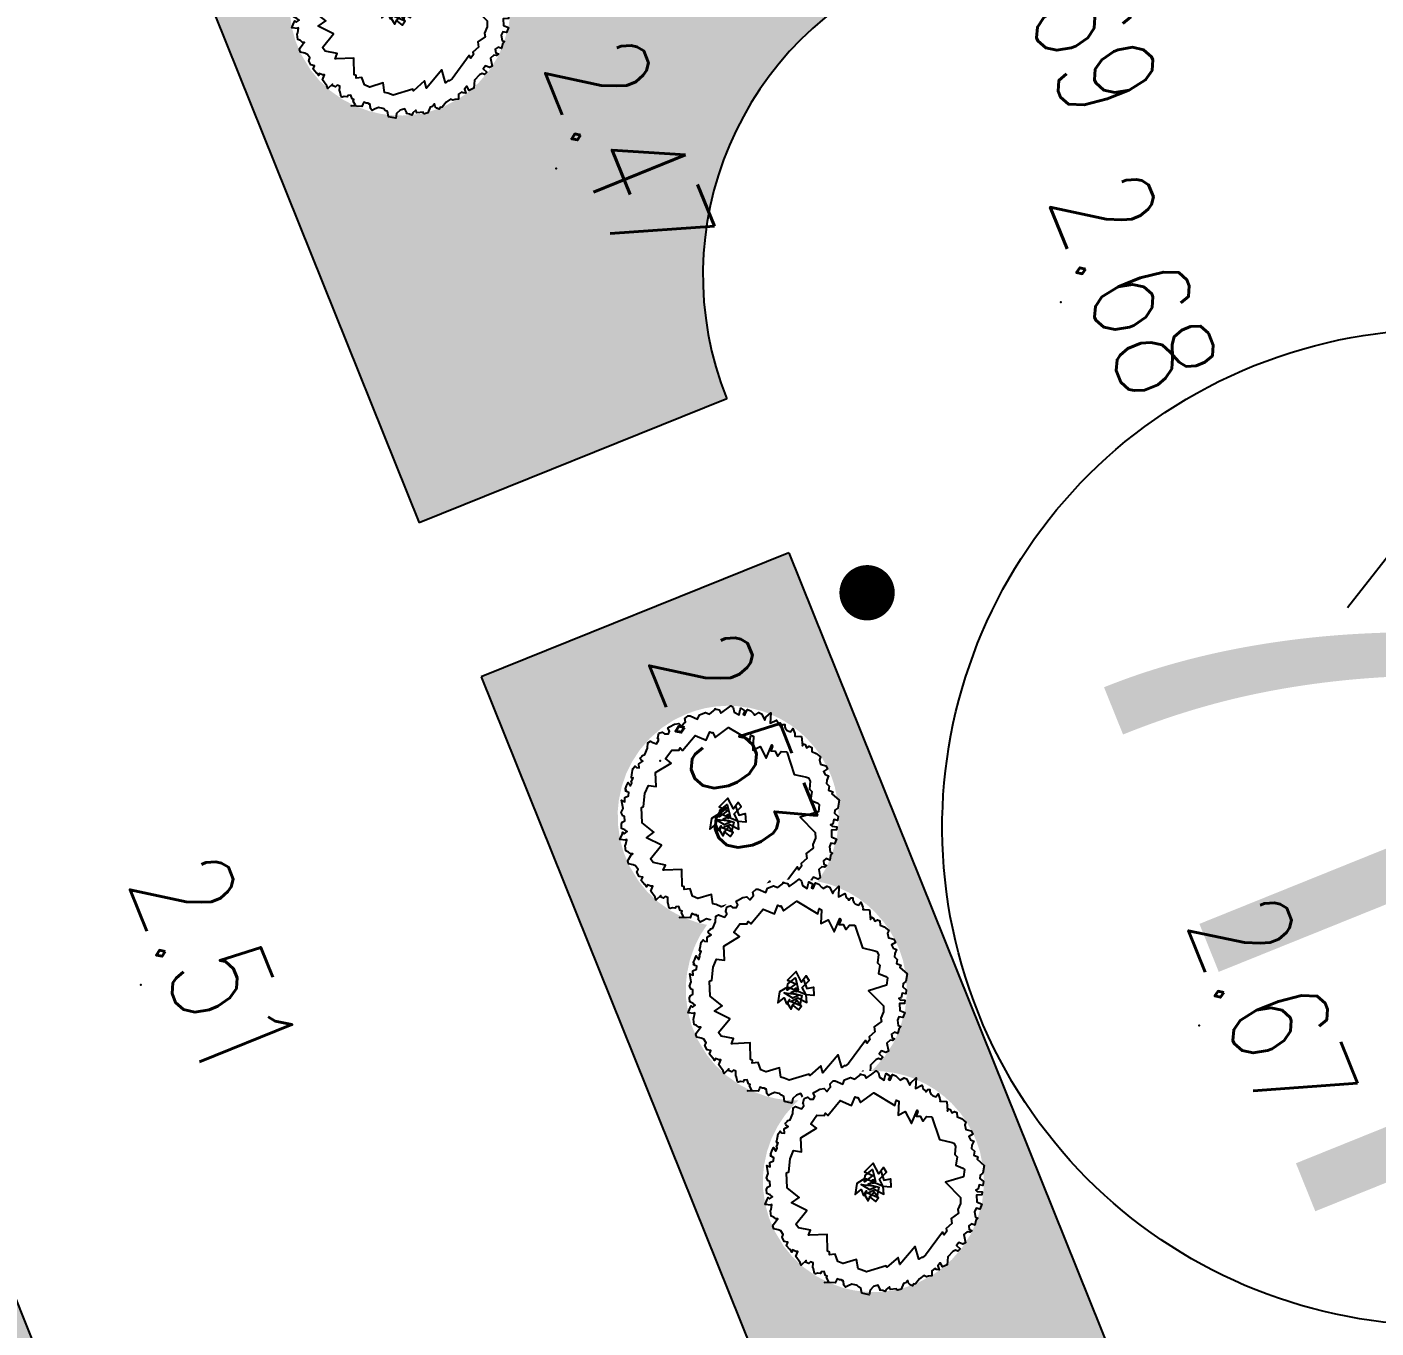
# Model space of a CAD drawing. Header units: millimetres. Extents: x 405522 to 410309, y 2303080 to 2310223.
# Drawn here: x 406999.39 to 407023.79, y 2306485.27 to 2306508.8 of the extents above; entities that cross this region are included whole.
import ezdxf
from ezdxf.enums import TextEntityAlignment as Align
from ezdxf.xclip import XClip

# ---------------------------------------------------------------- set-up
doc = ezdxf.new("R2010")
doc.units = ezdxf.units.MM
doc.header["$LTSCALE"] = 10
doc.header["$MEASUREMENT"] = 0
doc.header["$XCLIPFRAME"] = 0
doc.layers.get('0').update_dxf_attribs({"linetype": 'CONTINUOUS'})
doc.layers.get('Defpoints').update_dxf_attribs({"linetype": 'CONTINUOUS'})
for name, color, linetype in [('2CAY1', 88, 'CONTINUOUS'), ('caodo', 7, 'CONTINUOUS'), ('co', 84, 'CONTINUOUS'), ('DIM', 4, 'CONTINUOUS'), ('Line', 136, 'CONTINUOUS'), ('Other', 9, 'CONTINUOUS'), ('piping', 1, 'CONTINUOUS')]:
    doc.layers.add(name, color=color, linetype=linetype)
doc.layers.add('Bo-co', color=84, linetype='CONTINUOUS', lineweight=18)
doc.styles.add('1', font='VHAVAN_2.TTF')
doc.styles.add('Dien', font='simplex.shx', dxfattribs={"width": 0.75})
doc.styles.add('txt', font='romans.shx', dxfattribs={"height": 0.2})
doc.dimstyles.new('D6.7', dxfattribs={"dimscale": 6.7, "dimtxt": 1.5, "dimasz": 2, "dimexe": 1.5, "dimexo": 0.5, "dimgap": 1, "dimtad": 1, "dimdec": 0, "dimdsep": 46, "dimtxsty": 'Dien', "dimcen": 1, "dimclrd": 256, "dimclre": 256, "dimclrt": 7, "dimaunit": 1, "dimadec": 3, "dimazin": 0, "dimtfac": 1, "dimtdec": 0, "dimtmove": 1, "dimatfit": 0, "dimfxl": 1, "dimtolj": 1, "dimtzin": 0, "dimlwe": -1, "dimarcsym": 0})
pattern_1 = [(21.91894370438083, (407717.7514153625, 2306586.616748105), (0.3920329744667653, 0.91995116522732), [0.1874999999999999, -1.226713563]), (336.9189437043809, (407717.7514153625, 2306586.616748105), (0.3920329745701908, 0.9199511654700196), [0.1874999999999999, -0.8124999999999997]), (66.91894370438082, (407717.7514153625, 2306586.616748105), (-0.9199511654700196, 0.3920329745701908), [0.1874999999999999, -0.8124999999999997])]

# ---------------------------------------------------------------- blocks, each defined once
blk = doc.blocks.new('*D26')
at = {"layer": 'Defpoints', "color": 0, "linetype": 'Continuous'}
for p in [(406742.6619138751, 2306987.542138263), (407088.9799926709, 2306054.36399705), (407050.0361064873, 2306039.911268014)]:
    blk.add_point(p, dxfattribs=at)
at = {"layer": 'DIM'}
for p, q in [((406739.5212196925, 2306986.376574), (406694.2959683287, 2306969.592725042)), ((407085.8392984883, 2306053.198432786), (407040.6140239395, 2306036.414575225))]:
    blk.add_line(p, q, dxfattribs=at)
at = {"layer": 'DIM', "linetype": 'Continuous', "lineweight": -2}
blk.add_line((406708.380307929, 2306960.526641102), (407045.3738494347, 2306052.474044744), dxfattribs=at)
at = {"layer": 'DIM', "linetype": 'Continuous'}
for points in [[(406710.4741040507, 2306961.303683944), (406706.2865118071, 2306959.74959826), (406703.7180508765, 2306973.089417832)], [(407047.4676455563, 2306053.251087586), (407043.2800533128, 2306051.697001902), (407050.0361064873, 2306039.911268014)]]:
    blk.add_solid(points, dxfattribs=at)
at = {"layer": 'DIM', "color": 7, "linetype": 'Continuous', "insert": (406887.8695083207, 2306510.579817844), "char_height": 10.05, "attachment_point": 5, "rotation": 290.3607342621674, "style": 'Dien'}
blk.add_mtext('\\A1;995', dxfattribs=at)
blk = doc.blocks.new('cayduongpho1')
blk.add_wipeout([(-1.6495222243486942, 1.1285817911168756), (-1.747308805320129, 0.9703142030271552), (-1.8530318560676768, 0.748940709693307), (-1.9140756040081872, 0.5753590039858052), (-1.961613823061559, 0.3833209032007483), (-1.9903329413555577, 0.18339462330984801), (-1.9979466283453777, -0.05974798654626268), (-1.9890991824301187, -0.1976035187131382), (-1.9568230060138172, -0.4083622845859862), (-1.9002397089935852, -0.6208204385667928), (-1.833662948406114, -0.7964906227729092), (-1.7402750543530001, -0.9841885548656841), (-1.6376855353979203, -1.1470077268214833), (-1.5286933895630745, -1.288868098526303), (-1.397134712885701, -1.4305928684626834), (-1.2043647798487382, -1.5964836396539077), (-1.0021762425475438, -1.7307660607017423), (-0.742882199682381, -1.857097897982893), (-0.4836386226880702, -1.941005546240437), (-0.23668467732647194, -1.9864621627158), (0.011176118393371922, -2.000632491918924), (0.25130825232750964, -1.9849548247862288), (0.49946350087175395, -1.9375915978602452), (0.6831339041770396, -1.8808008769148992), (0.910350468576343, -1.7820640868616304), (1.1381245112947118, -1.646062517709415), (1.3351155686306144, -1.4908308134173405), (1.5238153832453991, -1.297415844317999), (1.7128041910041636, -1.0352315454587302), (1.8256960034014893, -0.819890220805926), (1.9199777158694133, -0.5647641269634969), (1.9781742416612265, -0.30313853184882555), (2.0007731318321844, -0.041010195141896855), (1.9867956464536474, 0.2387825682977862), (1.9528926439916345, 0.43617060200044566), (1.9056548026305156, 0.6100607223248806), (1.8270194911368929, 0.8156213400153938), (1.755557303479474, 0.9596347681017061), (1.6611720239513088, 1.114881564153646), (1.5355429628783552, 1.2822030403084312), (1.3756296665329888, 1.452232347495615), (1.1573538065955102, 1.6312931184999941), (1.0115946295997786, 1.725338704563459), (0.7500946149644929, 1.8538309452640593), (0.487046585831118, 1.9394285865970033), (0.2004123514588436, 1.989394430790627), (-0.06451819052901898, 1.9982631657842438), (-0.4188807921823303, 1.9547321863283011), (-0.7225471539394804, 1.8638045507359982), (-0.9899182860672123, 1.736502185733448), (-1.242190198776289, 1.5658768899400597), (-1.3928353650915273, 1.4334695942113171), (-1.4974491392234546, 1.3237706797644417)]).dxf.layer = '2CAY1'
at = {"layer": '2CAY1'}
for points in [[(-1.84622540383134, 0.6568533102981746), (-1.694374742684886, 0.7393169952556491), (-1.735701188677922, 0.7393169954884797), (-1.735701188677922, 0.7724754705559462), (-1.694374742684886, 0.8220690153539181), (-1.735701188561507, 0.8552274904213846), (-1.735701188445091, 0.9048210354521871), (-1.666983959032223, 0.9379795100539923), (-1.666983959032223, 1.020731529919431), (-1.639352905098349, 1.119918619981036), (-1.584090797463432, 1.119918619748205), (-1.515133297536522, 1.169512165011838), (-1.529068959644064, 1.268987589515746), (-1.487742513651028, 1.318581134546548), (-1.418785013956949, 1.268987589748576), (-1.377218298031949, 1.318581134313717), (-1.377218298381194, 1.384609749773517), (-1.294565406627953, 1.384609749773517), (-1.239543568808585, 1.401333154179156), (-1.211912514991127, 1.467361769638956), (-1.142955015180632, 1.484085174044594), (-1.142955015180632, 1.566837194142863), (-1.101628569653258, 1.566837194142863), (-1.046366461901926, 1.732052899198607), (-0.9084514623973519, 1.765211374266073), (-0.8534296246943995, 1.732052899198607), (-0.7981675169430673, 1.748776303837076), (-0.7707767330575734, 1.831528324168175), (-0.701819233247079, 1.847963393898681), (-0.6878835713723674, 1.781934778904542), (-0.6052306797355413, 1.798369848867878), (-0.5775996258016676, 1.765211374033242), (-0.5639042340917513, 1.798369848867878), (-0.5915352879092097, 1.881121868966147), (-0.5362731800414622, 1.897556938929483), (-0.4949467341648415, 1.814804919064045), (-0.3846627889433876, 1.864398464094847), (-0.3846627885941416, 1.963873888598755), (-0.2880742351990193, 1.963873888831586), (-0.2743788433726877, 1.897556939162314), (-0.2054213436786085, 1.897556938929483), (-0.1227684520417824, 1.947150483960286), (-0.1227684519253671, 1.996744028991088), (-0.06750634429045022, 1.980308959027752), (0.01514654757920653, 1.996744028758258), (0.01514654734637588, 1.930715413764119), (0.07040865533053875, 1.897556938929483), (0.1254304928006604, 1.930715413531289), (0.1254304929170758, 1.980308958794922), (0.1667569385608658, 1.963873888598755), (0.1806926005519927, 1.914280343800783), (0.2496501004789025, 1.881121868966147), (0.3736294376431033, 1.963873888831586), (0.4149558832868934, 1.93071541399695), (0.414955883519724, 1.847963393898681), (0.4839133832138032, 1.831528323702514), (0.5115444369148463, 1.914280343567953), (0.5668065447825938, 1.897556939162314), (0.5668065447825938, 1.847963393898681), (0.6081329904263839, 1.814804919296876), (0.732112328056246, 1.765211374033242), (0.870027327677235, 1.814804919296876), (0.9389848272548988, 1.748776303837076), (0.883722719270736, 1.682459354400635), (0.9526802189648151, 1.666024283971637), (1.007942326832563, 1.715617829235271), (1.02163771877531, 1.666024284437299), (1.021637718542479, 1.632865809137002), (1.076899826526642, 1.599707334535196), (1.159552718163468, 1.632865809137002), (1.187183771980926, 1.583272263873369), (1.21481482568197, 1.550113789504394), (1.21481482568197, 1.516955314436927), (1.2148148259148, 1.500520244473591), (1.297467717435211, 1.450926699209958), (1.407751663122326, 1.417768224375322), (1.421447054832242, 1.401333154411986), (1.421447054599412, 1.384609749773517), (1.463013770757243, 1.384609749773517), (1.463013770757243, 1.335016204509884), (1.449078108766116, 1.301857729908079), (1.407751663122326, 1.268987589515746), (1.463013770873658, 1.252264184644446), (1.490404554409906, 1.219394044717774), (1.600688500097021, 1.219394044484943), (1.642255215789191, 1.169512165011838), (1.642255215789191, 1.153077094582841), (1.642255215789191, 1.153077094582841), (1.628319553798065, 1.136642024386674), (1.683581661898643, 1.037166600115597), (1.642255215905607, 1.004296459723264), (1.642255215905607, 1.004296459723264), (1.642255215905607, 1.004296459723264), (1.710972445551306, 0.9711379848886281), (1.752539161359891, 0.9711379848886281), (1.752539161359891, 0.9215444398578256), (1.766234553186223, 0.8719508950598538), (1.752539161359891, 0.8719508948270231), (1.697277053724974, 0.8056339451577514), (1.752539161709137, 0.7393169952556491), (1.835192052880302, 0.7064468553289771), (1.917844944517128, 0.7228819255251437), (1.945475998334587, 0.5905363606289029), (1.862823106814176, 0.5409428153652698), (1.862823106697761, 0.4913492703344673), (1.848887444823049, 0.4581907957326621), (1.848887444939464, 0.4417557255364954), (1.862823107047006, 0.3590037054382265), (1.917844944517128, 0.3094101606402546), (1.959171390510164, 0.2762516855727881), (1.931780606741086, 0.2266581405419856), (1.917844944866374, 0.2266581407748163), (1.862823106814176, 0.1934996659401804), (1.876518498873338, 0.1770645955111831), (1.862823106814176, 0.1603411908727139), (1.876518498873338, 0.1271827160380781), (1.876518498756923, 0.07758917124010623), (1.904149552807212, 0.07758917124010623), (1.917844944633543, 0.07758917077444494), (1.95917139062658, 0.07758917124010623), (2.028128889854997, -0.1043499386869371), (1.986802444327623, -0.03803298878483474), (1.93178060639184, -0.1043499384541065), (1.904149552574381, -0.1043499389197677), (1.904149552807212, -0.1375084137544036), (1.848887444939464, -0.1871019585523754), (1.876518498640507, -0.2366955035831779), (1.904149552574381, -0.2366955035831779), (1.917844944517128, -0.2862890483811498), (1.945475998567417, -0.3194475236814469), (1.945475998567417, -0.3358825936447829), (1.876518498756923, -0.3854761386755854), (1.876518498756923, -0.3854761386755854), (1.862823106930591, -0.4021995433140546), (1.779929945245385, -0.4353580181486905), (1.779929945478216, -0.4849515634123236), (1.821256391005591, -0.5013866336084902), (1.821256391122006, -0.5509801786392927), (1.821256391005591, -0.5677035830449313), (1.821256391005591, -0.5677035830449313), (1.793865606887266, -0.5677035828121006), (1.904149552807212, -0.6172971280757338), (1.862823106697761, -0.6504556031432003), (1.793865607469343, -0.7660777631681412), (1.697277053608559, -0.7660777631681412), (1.710972445551306, -0.7992362382356077), (1.710972445667721, -0.8655531874392182), (1.752539161127061, -0.8655531874392182), (1.724908107658848, -0.8984233280643821), (1.724908107658848, -0.8984233280643821), (1.724908107426018, -0.9151467327028513), (1.683581661782227, -0.9978987525682896), (1.614624161738902, -0.9978987525682896), (1.62831955391448, -1.063927367562428), (1.573297716211528, -1.130244317697361), (1.518035608576611, -1.13024431746453), (1.476709162350744, -1.196272932458669), (1.476709162350744, -1.196272932458669), (1.476709162583575, -1.245866477722302), (1.476709162583575, -1.245866477722302), (1.490404554642737, -1.32861849758774), (1.449078108649701, -1.361776972189546), (1.421447055065073, -1.361776972422376), (1.338794163195416, -1.345341901993379), (1.297467717435211, -1.32861849758774), (1.297467717435211, -1.32861849758774), (1.311163109261543, -1.361776972189546), (1.297467717435211, -1.411370517220348), (1.297467717435211, -1.460964062251151), (1.297467717435211, -1.460964062251151), (1.2148148259148, -1.510557607281953), (1.187183771980926, -1.510557607281953), (1.104530880460516, -1.527281011920422), (1.10453088011127, -1.543716082116589), (1.118226272403263, -1.543716082116589), (1.145857326104306, -1.642903172178194), (1.049268772592768, -1.642903172178194), (1.007942326716147, -1.642903172411025), (1.021637718658894, -1.610033031785861), (0.9666158813051879, -1.576874556951225), (0.9526802189648151, -1.626468102214858), (0.9526802187319845, -1.692785051651299), (0.9526802187319845, -1.692785051651299), (0.8837227193871513, -1.725655192043632), (0.8423962736269459, -1.725655192276463), (0.8010698277503252, -1.692785051651299), (0.732112328056246, -1.725655192276463), (0.732112328056246, -1.725655192276463), (0.7321123278234154, -1.758813666878268), (0.6907858822960407, -1.808407211909071), (0.6081329906592146, -1.808407211909071), (0.4839133832138032, -1.891159231774509), (0.4839133832138032, -1.82513061678037), (0.414955883519724, -1.858000756939873), (0.359934045933187, -1.808407211909071), (0.3046719380654395, -1.82513061654754), (0.3046719378326088, -1.858000756707042), (0.3046719380654395, -1.89115923200734), (0.2772811544127762, -1.891159231774509), (0.2909765461226925, -1.891159231541678), (0.2633454923052341, -1.907882636645809), (0.2083236546022817, -1.907882636180148), (0.1393661547917873, -1.907882636412978), (0.1806926004355773, -1.841565686743706), (0.1254304929170758, -1.841565686743706), (0.1117351008579135, -1.858000756939873), (0.04277760104741901, -1.858000756707042), (0.02908220910467207, -1.858000756939873), (0.04277760116383433, -1.874724161578342), (0.02908220933750272, -1.891159231308848), (-0.05381095234770328, -1.907882636645809), (-0.1227684521581978, -1.924317706609145), (-0.1088327900506556, -1.924317706609145), (-0.1777902899775654, -1.907882636180148), (-0.1640948978019878, -1.874724161345512), (-0.1777902897447348, -1.825130616314709), (-0.2467477894388139, -1.858000756939873), (-0.3157052893657237, -1.808407211909071), (-0.3294006811920553, -1.858000756939873), (-0.3433363430667669, -1.874724161811173), (-0.3570317348930985, -1.874724162044004), (-0.3983581806533039, -1.858000756939873), (-0.4122938428772613, -1.858000756707042), (-0.4396846265299246, -1.82513061654754), (-0.4396846265299246, -1.82513061654754), (-0.5639042337425053, -1.82513061654754), (-0.6604927877197042, -1.858000756939873), (-0.7018192335963249, -1.825130616314709), (-0.7018192334799096, -1.775248737074435), (-0.7018192334799096, -1.775248737074435), (-0.7018192335963249, -1.709220121847466), (-0.7707767328247428, -1.69278505188413), (-0.798167516826652, -1.709220122080296), (-0.798167516826652, -1.725655192043632), (-0.798167516826652, -1.725655192043632), (-0.8121031788177788, -1.725655192043632), (-0.8947560702217743, -1.742378596914932), (-0.936082516098395, -1.692785051651299), (-0.9223871242720634, -1.642903172178194), (-0.9500181784387678, -1.576874556718394), (-1.005040016025305, -1.576874556718394), (-1.04636646178551, -1.626468101982027), (-1.073997515602969, -1.610033031785861), (-1.156650407472625, -1.543716082116589), (-1.198217122931965, -1.47768746712245), (-1.170586069114506, -1.411370517453179), (-1.225607907050289, -1.394935447024181), (-1.26693435292691, -1.378212042385712), (-1.322196460561827, -1.411370517220348), (-1.391153960372321, -1.378212042385712), (-1.404849352315068, -1.345341901993379), (-1.404849352315068, -1.1962729326915), (-1.487742513883859, -1.1962729326915), (-1.57039540540427, -1.113520912826061), (-1.57039540540427, -1.030768892960623), (-1.694374742917717, -0.9647402777336538), (-1.694374742684886, -0.9811753479298204), (-1.708310404792428, -0.8984233278315514), (-1.666983958799392, -0.8488297830335796), (-1.777267904486507, -0.7828011678066105), (-1.859920795890503, -0.7329192883335054), (-1.846225404180586, -0.6833257430698723), (-1.777267904253677, -0.6337321980390698), (-1.763332242611796, -0.5345451079774648), (-1.859920796006918, -0.5509801784064621), (-1.87361618783325, -0.5509801784064621), (-1.887551849707961, -0.5509801784064621), (-1.87361618783325, -0.4682281585410237), (-1.859920796006918, -0.4682281585410237), (-1.804658688255586, -0.4682281583081931), (-1.80465868813917, -0.4353580179158598), (-1.818594350246713, -0.4353580181486905), (-1.914942633593455, -0.4353580183815211), (-1.914942633826286, -0.3690410682465881), (-1.887551849940792, -0.3030124532524496), (-1.87361618783325, -0.2698539786506444), (-1.942573687527329, -0.2202604331541806), (-1.942573687643744, -0.1703785539139062), (-1.859920796006918, -0.07119146385230124), (-1.914942633826286, -0.07119146385230124), (-2.025466849212535, -0.0215979190543294), (-1.846225403947756, 0.04443069617263973), (-1.942573687760159, 0.1271827158052474), (-1.914942633826286, 0.1603411911055446), (-1.887551849707961, 0.1770645957440138), (-1.873616187716834, 0.2266581405419856), (-1.859920796239749, 0.2430932109709829), (-1.914942633593455, 0.2595282811671495), (-1.928878295817412, 0.2926867557689548), (-1.887551849940792, 0.3094101606402546), (-1.87361618783325, 0.3258452308364213), (-1.859920795890503, 0.3422803007997572), (-1.846225404180586, 0.3754387756343931), (-1.846225403947756, 0.4417557253036648), (-1.914942633826286, 0.4581907957326621), (-1.914942633826286, 0.4581907957326621), (-1.846225404064171, 0.5245077454019338), (-1.818594350479543, 0.5409428155981004), (-1.804658688255586, 0.5409428155981004), (-1.804658688255586, 0.5409428155981004)], [(-1.485511093400419, 0.5192284972872585), (-1.163078145706095, 0.803273135330528), (-1.203810756793246, 1.032401845324785), (-1.200329216895625, 1.034905733773485), (-1.204945541569032, 1.067857943009585), (-1.162582812248729, 1.118401217041537), (-1.022400087676942, 1.16100852494128), (-0.9987719672499225, 1.217471520649269), (-0.8498701653443277, 1.253582822391763), (-0.8498701655771583, 1.395567661384121), (-0.838202623068355, 1.430449813604355), (-0.7119777337647974, 1.468647956615314), (-0.4920141682960093, 1.204682043055072), (-0.3448706405470148, 1.56093727122061), (-0.248059825389646, 1.604472089326009), (-0.1242389986291528, 1.604472089326009), (-0.06750634429045022, 1.638512924313545), (0.07073771057184786, 1.555563463596627), (0.1504621244966984, 1.603608750039712), (0.2733074082061648, 1.544538130052388), (0.3129309797659516, 1.57098552538082), (0.3933535551186651, 1.551817912841216), (0.3559643253684044, 1.506949199130759), (0.8634192863246426, 1.38600429915823), (0.9217299779411405, 1.351016607368365), (0.9217299781739712, 1.334581537405029), (0.9773970823734999, 1.301180055830628), (0.7878067331621423, 1.150384088046849), (1.198745753150433, 1.026025827275589), (1.094558401964605, 0.9431575152557343), (1.334065339295194, 0.827587011968717), (1.315771784633398, 0.8056339456234127), (1.555889379233122, 0.5174823149573058), (1.555802594637498, 0.5172758200205863), (1.55580259533599, 0.4172501140274107), (1.565982123021968, 0.3568025755230337), (1.419032639823854, 0.2682446332182735), (1.581863299245015, 0.07284070900641382), (1.583433649037033, 0.06903867097571492), (1.583433649037033, -0.03152589057572186), (1.478947189636528, -0.125294552417472), (1.531249927124009, -0.2191700227558613), (1.486845094477758, -0.2369326043408364), (1.486845094710588, -0.2746187327429652), (1.211394136073068, -0.397627811646089), (1.348195387516171, -0.6886456219945103), (1.354873346630484, -0.7048139024991542), (1.254510746221058, -0.7048139024991542), (1.300319514819421, -0.9256684428546578), (1.256406377768144, -0.9958298986312002), (0.9519347045570612, -0.9069155093748122), (0.9332693839678541, -1.214586776448414), (0.7884976521600038, -1.127341238316149), (0.7145463756751269, -1.39051538426429), (0.46567368414253, -1.509146139957011), (0.4333230908960104, -1.47998716076836), (0.2069873071741313, -1.548480837140232), (0.04986704257316887, -1.548480836907402), (0.01166487322188914, -1.410143720218912), (-0.2163667518179864, -1.518840114120394), (-0.4862040834268555, -1.324775800574571), (-0.5210631040390581, -1.451006756396964), (-0.7031373429344967, -1.407611870206892), (-0.7549533143173903, -1.283789707347751), (-0.7999224652303383, -1.283789707347751), (-0.7748808482429013, -1.22368763317354), (-1.111764502245933, -1.123060196172446), (-1.111764502478763, -0.9031880828551948), (-1.27731055545155, -0.9031880828551948), (-1.277310555567965, -0.8548006601631641), (-1.28641409962438, -0.8499523168429732), (-1.222554026520811, -0.7733174317982048), (-1.479317416669801, -0.6195894256234169), (-1.417327066417783, -0.1783730352763087), (-1.511573837837204, -0.1944096384104341), (-1.511573837837204, -0.1446295958012342), (-1.276920471107587, -0.05818844446912408), (-1.388046198291704, 0.03725568880327046), (-1.234187066322193, 0.2218933857511729), (-1.496081408928148, 0.2218933859840035), (-1.474445051397197, 0.2478579634334892), (-1.388194781378843, 0.2478579629678279), (-1.414144863490947, 0.320220832945779), (-1.350358751020394, 0.3967669645790011), (-1.452540539437905, 0.4272887527476996)]]:
    blk.add_lwpolyline(points, close=True, dxfattribs=at)
blk.add_lwpolyline([(-0.2191546391695738, 0.04840888222679496), (-0.09493503160774708, 0.1643193766940385), (-0.1638925313018262, 0.2635064669884741), (-0.02621780196204782, 0.3298234166577458), (0.01534891361370683, 0.197477851761505), (-0.0812396394321695, 0.08156735682860017), (-0.2467856931034476, 0.1478843067307025), (-0.3018075306899846, 0.06513228639960289), (-0.1638925315346569, 0.03197381203062832), (-0.3018075306899846, -0.1335302277002484), (-0.09493503160774708, -0.2162822475656867), (-0.09493503160774708, -0.05077820760197937), (0.07037075166590512, -0.1499652976635844), (-0.03991319378837943, -0.1831237727310508), (-0.1915235852357, -0.1003717530984432), (-0.01228213985450566, 0.03197381226345897), (0.08430641354061663, -0.06721327779814601), (0.07037075189873576, 0.08156735682860017), (0.1669593050610274, -0.001184663036838174), (0.139328251243569, -0.1831237727310508), (0.07037075166590512, 0.03197381203062832), (0.0566753598395735, 0.1311609018594027), (0.2359168049879372, 0.1643193766940385), (0.2359168048715219, -0.01761973300017416), (0.125632859300822, 0.08156735706143081), (0.139328251243569, 0.2635064669884741), (0.01534891361370683, 0.197477851761505), (0.01534891373012215, -0.1666887025348842), (0.1530236429534853, -0.2658757923636585), (0.3462007503258064, -0.2162822475656867), (0.2219811428803951, -0.149965297896415), (0.3048743044491857, -0.06721327803097665), (0.2082857510540634, -0.05077820783481002), (0.2909386428073049, -0.05077820783481002), (0.3598961422685534, 0.0484088824596256), (0.2772432507481426, 0.04840888199396431), (0.1669593051774427, 0.08156735706143081), (0.2359168047551066, 0.197477851761505), (0.3185696963919327, 0.1807544471230358), (0.2772432509809732, 0.03197381179779768)], dxfattribs=at)
at = {"layer": '2CAY1', "const_width": 0.04814129088297766}
blk.add_lwpolyline([(-0.02266220818273723, -0.00118466280400753, 1), (0.0254887118935585, -0.00118466280400753, 1)], format="xyb", close=True, dxfattribs=at)
blk = doc.blocks.new('kh_truc_thep')
at = {"color": 6}
blk.add_circle((0, -3), 3.000000000001425, dxfattribs=at)
at = {"color": 7, "style": '1', "width": 0.8}
blk.add_attdef('KH_TRUC', text='', height=3.000000000001425, dxfattribs=at).set_placement((0, -3), align=Align.MIDDLE)
blk = doc.blocks.new('20')
at = {"layer": 'caodo', "color": 8, "linetype": 'Continuous'}
for p in [(-598.5999999999767, -802.25, 0.1500000000000004), (-589.4699999999721, -804.6699999999255, 0.3600000000000003), (-596.7199999999721, -812.9599999999627, 0.2100000000000004), (-606.109999999986, -817.0099999997765, 0.1900000000000004), (-586.9699999999721, -817.75, 0.3500000000000001)]:
    blk.add_point(p, dxfattribs=at)
at = {"layer": 'caodo', "color": 8, "linetype": 'Continuous', "style": 'txt', "width": 0.75}
for s, p in [('2.69', (-590.0199999999604, -799.6199999996461, 0.3700000000000001)), ('2.47', (-598.0999999999767, -802.25, 0.1500000000000004)), ('2.68', (-588.9699999999721, -804.6699999999255, 0.3600000000000003)), ('2.53', (-596.2199999999721, -812.9599999999627, 0.2100000000000004)), ('2.51', (-605.609999999986, -817.0099999997765, 0.1900000000000004)), ('2.67', (-586.4699999999721, -817.75, 0.3500000000000001))]:
    blk.add_text(s, height=1.8, rotation=292, dxfattribs=at).set_placement(p, align=Align.CENTER)

msp = doc.modelspace()

# ---------------------------------------------------------------- hatches: boundary and pattern name
at = {"layer": 'co', "linetype": 'Continuous'}
h = msp.add_hatch(dxfattribs=at)
h.set_pattern_fill('GRASS', color=86, scale=0.9999999999999998, angle=-9.651807925231505e-08, style=0)
h.set_pattern_definition(pattern_1)
h.paths.add_polyline_path([(406917.6333430362, 2306688.493953463), (406912.0339250224, 2306702.409646687), (406906.4676477322, 2306700.169879482), (406912.0670657465, 2306686.254186257)])
h.paths.add_polyline_path([(406935.6886664242, 2306643.622800658), (406930.0892484099, 2306657.538493881), (406924.5229711197, 2306655.298726676), (406930.1223891344, 2306641.383033452)])
h.paths.add_polyline_path([(406944.6790632181, 2306621.279835114), (406939.0796452038, 2306635.195528339), (406933.5133679141, 2306632.955761132), (406939.1127859279, 2306619.040067908)])
h.paths.add_polyline_path([(406962.7837190204, 2306576.286081218), (406957.1843010065, 2306590.201774443), (406951.6180237163, 2306587.962007237), (406957.2174417306, 2306574.046314013)])
h.paths.add_polyline_path([(406972.2063333485, 2306552.868967148), (406966.6069153342, 2306566.784660372), (406961.0406380449, 2306564.544893166), (406966.6400560582, 2306550.629199943)])
h.paths.add_polyline_path([(406980.1553520378, 2306525.077488695), (406981.6484616179, 2306521.366807547, 0.4142135622324934), (406983.5999727407, 2306520.535180026), (406984.9915420375, 2306521.095121816), (406974.4461005539, 2306547.302689859), (406968.8798232637, 2306545.062922654), (406970.1862250249, 2306541.816248429, -0.4142135623716824), (406966.8597149415, 2306534.010203934), (406949.6131087518, 2306527.070488045), (406952.8795044836, 2306518.952829954, 0.4142135623209342), (406954.8310156073, 2306518.121202433), (406976.25232979, 2306526.740743738, -0.4142135623630764)])
h.paths.add_polyline_path([(406996.6568671232, 2306492.104415131), (406986.11142564, 2306518.311983171), (406984.719856345, 2306517.75204138, 0.414213562400875), (406983.8882288238, 2306515.800530257), (406985.3813384035, 2306512.089849109, -0.4142135623711284), (406983.7180833616, 2306508.186826861), (406962.2967691803, 2306499.567285558, 0.4142135623978551), (406961.4651416586, 2306497.615774434), (406964.7315373909, 2306489.498116342), (406981.9781435788, 2306496.437832232, -0.4142135623648241), (406989.784188074, 2306493.111322146), (406991.0905898339, 2306489.864647925)])
h.paths.add_polyline_path([(407008.4344387566, 2306462.834752931), (406998.8966343286, 2306486.538137841), (406993.3303570393, 2306484.298370636), (407002.8681614673, 2306460.594985726)])
h.paths.add_polyline_path([(407042.0124111943, 2306379.386658439), (407032.3252889439, 2306403.461128522), (407026.7590116551, 2306401.221361316), (407036.4461339046, 2306377.146891235)])
h = msp.add_hatch(dxfattribs=at)
h.set_pattern_fill('GRASS', color=86, scale=0.9999999999999998, angle=-9.651807925231505e-08, style=0)
h.set_pattern_definition(pattern_1)
h.paths.add_polyline_path([(406991.331450636, 2306553.558455923), (406958.5625221496, 2306634.995911557), (406952.9962448682, 2306632.756144355), (406985.7651733593, 2306551.318688721)])
h.paths.add_polyline_path([(407005.1982213221, 2306528.686956629, -0.3716739354121508), (407012.1533063664, 2306545.007876138), (407009.6503038136, 2306551.228346818), (407000.2573787374, 2306547.448807194, -0.4142135625519879), (406992.4513342389, 2306550.775317278), (406986.8850569622, 2306548.535550077), (406996.3107439484, 2306525.110799831)])
h.paths.add_polyline_path([(407012.0492972754, 2306502.070391023, -0.4142135606949501), (407015.3758073691, 2306509.876435487), (407024.768732483, 2306513.655975127), (407022.2657299297, 2306519.876445808, -0.3716739363526885), (407005.9448103899, 2306526.831530865), (406997.0573330167, 2306523.255374068), (407006.483020002, 2306499.830623824)])
h.paths.add_polyline_path([(407026.6077841115, 2306465.88958864), (407019.8884824942, 2306482.588420507), (407013.1691808774, 2306499.287252377), (407007.6029036054, 2306497.047485179), (407021.0415068403, 2306463.649821443)])
h.paths.add_polyline_path([(407061.1375284693, 2306380.076147236), (407054.4182268539, 2306396.774979106), (407047.6989252376, 2306413.473810975), (407042.1326479664, 2306411.234043777), (407055.5712511972, 2306377.836380038)])

# ---------------------------------------------------------------- linework, layer by layer
at = {"layer": 'Line', "color": 7, "linetype": 'Continuous'}
msp.add_line((407029.0560961812, 2306505.679853814), (407023.2696716287, 2306498.295125934), dxfattribs=at)
at = {"layer": 'Other', "color": 152, "linetype": 'Continuous'}
for p, q in [((407012.0492972857, 2306502.070391027), (407006.4830200038, 2306499.830623825)), ((407013.1691808886, 2306499.287252381), (407007.6029036068, 2306497.047485179)), ((407013.1691808784, 2306499.287252378), (407026.6077841115, 2306465.88958864)), ((407008.4344387571, 2306462.834752931), (406998.8966343286, 2306486.53813784))]:
    msp.add_line(p, q, dxfattribs=at)
at = {"layer": 'Other', "color": 152, "linetype": 'Continuous', "flags": 128}
for points in [[(406986.8850569622, 2306548.535550077), (407006.483020002, 2306499.830623824)], [(407007.6029036054, 2306497.047485179), (407021.0415068408, 2306463.649821442)]]:
    msp.add_lwpolyline(points, dxfattribs=at)
at = {"layer": 'Other', "color": 152, "linetype": 'Continuous'}
msp.add_arc((407017.6155745768, 2306504.310158199), 6, 111.9189438244701, 201.9189437984811, dxfattribs=at)
at = {"layer": 'piping', "const_width": 0.4999868819171013}
msp.add_lwpolyline([(407014.3856558692, 2306498.719624209, -1), (407014.781845157, 2306498.414630877, -1)], format="xyb", close=True, dxfattribs=at)

# ---------------------------------------------------------------- block references
at = {"layer": 'Line', "color": 1, "extrusion": (0.01828819611342885, 0.00735883245498159, 0.9998056758529711)}
ref = msp.add_blockref('kh_truc_thep', (1987797.30804663, -1238363.318051172, 24416.85727644017), dxfattribs=dict(at, xscale=2.999999999939281, yscale=2.999999999203175, rotation=90.00000001206222))
ref.add_attrib('KH_TRUC', '7H', dxfattribs={"layer": '0', "color": 7, "extrusion": (0.006097118530146555, 0.002453367923603044, 0.9999784028325117), "height": 9.37338065280074, "rotation": 291.9610149949045, "style": '1', "oblique": 359.9999853142, "width": 0.800138208027694}).set_placement((407024.0970077703, 2306464.594946618, 8140.358515044056), align=Align.MIDDLE)

# ---------------------------------------------------------------- dimensions: what is measured, and where the dimension line sits
at = {"layer": 'DIM', "linetype": 'Continuous'}
dim = msp.add_linear_dim(base=(407050.0361064873, 2306039.911268014), p1=(406742.6619138751, 2306987.542138263), p2=(407088.9799926708, 2306054.36399705), angle=290.3607342621675, dimstyle='D6.7', dxfattribs=at)
dim.commit()
dim.dimension.update_dxf_attribs({"geometry": '*D26', "text_midpoint": (406887.8695083208, 2306510.579817844)})

# ---------------------------------------------------------------- next in the draw order: block references
at = {"layer": 'Bo-co', "linetype": 'Continuous', "rotation": 247.0974693772245}
for p in [(407006.1404539202, 2306509.195892319), (407012.0740907848, 2306494.524733183)]:
    msp.add_blockref('cayduongpho1', p, dxfattribs=at)

# ---------------------------------------------------------------- next in the draw order: block references
msp.add_blockref('cayduongpho1', (407013.3059792485, 2306491.388103723), dxfattribs=at)

# ---------------------------------------------------------------- next in the draw order: block references
msp.add_blockref('cayduongpho1', (407014.7001644885, 2306487.92326969), dxfattribs=at)

# ---------------------------------------------------------------- next in the draw order: block references
at = {"layer": 'caodo', "linetype": 'Continuous'}
ref = msp.add_blockref('20', (407607.5599999998, 2307308.49, 2.32), dxfattribs=at)
XClip(ref).set_block_clipping_path([(-1349.6056714252336, -661.9058657553978), (-160.24326352693606, -789.0626177703962), (-158.36999999999534, -682.7400000002235), (-152.55370127764763, -565.1435954412445), (-154.45678520214278, -515.7710593813099), (-164.5656294519431, -479.7079773764126), (-169.84830490715103, -457.46881066821516), (-166.82796598720597, -442.01621566619724), (-126.78273369179806, -389.4443280850537), (-106.05188721581362, -361.8542004311457), (-63.77944376063533, -462.4105278351344), (-33.466447652434, -538.7088304474019), (-26.830958046135493, -536.6440252331086), (-14.194728780596051, -530.2900720490143), (2.873561021173373, -522.7809317391366), (21.779086004185956, -516.4300709003583), (33.49636997265043, -516.3916891841218), (41.83233972010203, -526.5245847343467), (49.38700186560163, -538.8965703272261), (57.58147363178432, -547.8425059784204), (240.7905528639676, -478.5933098080568), (312.71683337684954, -453.523366919253), (469.9752955258009, -835.1642690971494), (381.01757410995197, -875.9365015272051), (340.05356005806243, -891.0018749474548), (281.9833174137748, -920.0360526661389), (270.2997928529512, -925.8934261840768), (259.64971878379583, -926.485182072036), (238.13632499426603, -935.887616972439), (231.39031789585715, -941.3565830942243), (234.28019038640196, -952.6351198460907), (233.34951378498226, -963.7375780143775), (228.57153214595746, -974.9643217222765), (217.37020478205523, -983.9257580563426), (203.91382668475853, -988.0474594873376), (188.67127670557238, -983.9718116582371), (177.38840578240342, -980.8930276110768), (171.5204358987976, -984.3872820092365), (-73.64572811854305, -1086.5773775354028), (-160.72326044749934, -789.4035990480334), (-175.86631778383162, -787.8968891631812), (-1242.6150691517978, -731.501864743419), (-1048.6445017770166, -1275.3187000523321), (-581.3011768160504, -1893.6633556210436), (45.25815080979373, -1711.1176481554285), (672.5305126870517, -1468.653420693241), (1174.462400796474, -665.2848953921348), (720.1397881704615, 463.7992460099049), (-44.86505850660615, 588.3045099438168), (-757.8349164568353, 52.953614375554025)])
at = {"layer": 'Line', "color": 1, "extrusion": (0.01828819611342885, 0.00735883245498159, 0.9998056758529711)}
ref = msp.add_blockref('kh_truc_thep', (1987815.30804663, -1238363.318051183, 24416.85727644037), dxfattribs=dict(at, xscale=2.999999999939281, yscale=2.999999999203175, rotation=90.00000001206222))
ref.add_attrib('KH_TRUC', '7H', dxfattribs={"layer": '0', "color": 7, "extrusion": (0.006097118530146555, 0.002453367923603044, 0.9999784028325117), "height": 9.37338065280074, "rotation": 291.9610149949045, "style": '1', "oblique": 359.9999853142, "width": 0.800138208027694}).set_placement((407017.3778310505, 2306481.293828741, 8140.358515044133), align=Align.MIDDLE)

doc.saveas('drawing.dxf')
